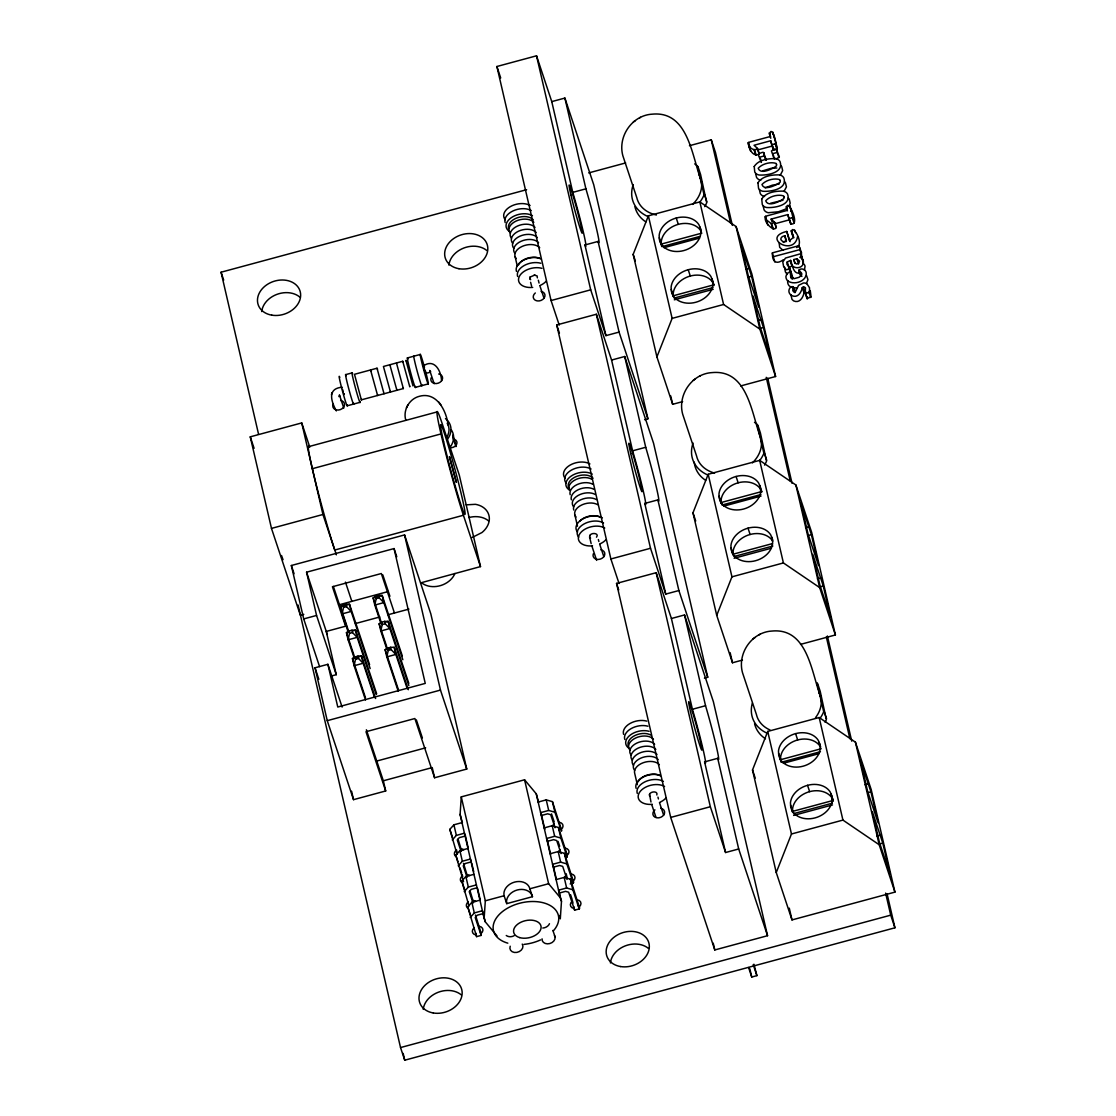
<?xml version="1.0" encoding="UTF-8"?>
<svg xmlns="http://www.w3.org/2000/svg" width="1116" height="1116" viewBox="0 0 1116 1116"><rect width="100%" height="100%" fill="white"/><g stroke="black" fill="none" stroke-linecap="round" stroke-linejoin="round"><path stroke-width="1.5" d="M790.881 294.61L791.983 299.381L793.574 300.86C799.488 303.622 803.074 297.651 804.022 292.783L806.673 292.42M797.508 236.69C794.09 257.112 760.931 237.624 786.752 231.444L789.361 240.707L793.476 237.387C786.557 217.118 806.324 242.102 796.712 247.557M793.811 237.764L791.328 230.677M441.573 380.751C440.987 369.926 433.985 358.306 423.299 365.992M430.051 371.21C433.064 371.363 423.717 375.506 424.889 370.875M497.011 935.919L485.32 921.872L484.149 918.342L460.099 814.415L461.271 796.88L524.576 779.791L536.266 793.839L538.596 802.39M484.149 918.342L485.32 900.807L461.271 796.88M559.493 892.981L565.561 891.349L568.658 892.228L574.628 910.154L579.204 908.912L572.829 889.759L566.635 887.987L558.558 890.177L561.487 901.296L560.302 918.831L559.535 915.469M776.429 149.502C778.27 146.112 770.11 120.779 769.761 136.654L748.599 142.374C747.846 146.991 752.589 157.914 759.173 154.022L757.471 148.414L754.039 145.261L770.71 140.756L773.318 149.739L775.494 149.809M759.173 154.022L757.471 148.414M776.262 227.859L774.574 222.251L771.142 219.099L787.798 214.593L790.965 223.911C801.734 226.004 785.078 193.18 786.85 210.492L765.688 216.211C761.879 223.326 780.712 237.136 774.574 222.251M787.757 280.576L787.645 281.804A10.379 8.119 -18.4 0 0 789.054 285.724L791.453 287.44M454.868 573.512L454.854 573.638A20.004 15.624 -18.4 0 1 421.443 582.664L480.494 566.593L459.276 475.025L442.201 423.689A60.041 2.734 74.9 0 0 440.987 433.929A60.041 2.734 74.9 0 0 463.419 515.257L480.494 566.593M779.107 242.66L779.693 247.361L783.069 250.333M777.294 148.916L772.858 132.051M794.383 222.754L789.947 205.888M798.944 270.002L801.72 273.392L801.679 274.899L799.14 277.284L794.076 278.651L790.742 277.842L790.449 272.248L787.031 273.211L785.915 276.587A10.379 8.119 -18.4 0 0 787.324 280.507C792.848 285.389 805.18 282.195 806.212 274.424C807.231 266.836 794.09 267.115 800.632 275.485L801.902 276.447M649.4 794.634C650.112 791.174 658.342 790.686 656.836 795.01M792.151 279.251L792.751 277.745L789.793 268.524L786.906 264.227L787.226 261.925L790.658 260.405C792.541 264.952 793.155 275.066 800.465 272.876M789.793 268.524L791.523 273.727L790.505 274.703M794.899 292.657C794.899 279.725 783.781 290.885 791.844 295.642C797.759 298.404 801.33 292.434 802.278 287.579L804.19 286.924L805.501 287.816L805.194 293.187L807.049 298.614L811.067 296.856L810.258 290.579M369.591 664.648L349.517 604.286L345.96 604.3L343.003 605.095L343.533 607.439L342.124 613.884L348.094 631.837M376.678 693.831L355.516 630.205L351.959 630.219L349.001 631.014L349.531 633.358L348.122 639.803L354.093 657.743M375.618 698.532L361.514 656.11L357.957 656.124L355 656.933L355.53 659.263L354.121 665.722L365.518 699.983M402.276 655.831L382.188 595.456L378.631 595.47L375.674 596.265L376.218 598.608L374.795 605.053L380.765 623.007M408.819 683.369L388.187 621.375L384.629 621.389L381.672 622.184L382.216 624.528L380.793 630.972L386.764 648.926M408.303 689.702L394.185 647.294L390.628 647.308L387.67 648.103L388.215 650.447L386.792 656.892L398.189 691.153M802.948 262.107L800.925 253.681L785.511 258.047L782.79 261.981L783.641 266.64L786.25 269.821L789.723 268.858M803.353 261.855L800.925 253.681M694.682 163.885A38.028 29.713 -18.4 0 1 697.361 165.865L704.07 194.868A38.028 29.713 -18.4 0 1 699.634 202.442M697.946 166.535L700.569 174.431L706.693 202.763A38.028 29.713 -18.4 0 1 704.754 206.641M754.5 422.336A38.028 29.713 -18.4 0 1 757.178 424.317L763.888 453.319A38.028 29.713 -18.4 0 1 759.452 460.894M757.764 424.987L760.387 432.882L766.511 461.215A38.028 29.713 -18.4 0 1 764.572 465.093M816.996 682.769L823.706 711.771A38.028 29.713 -18.4 0 1 820.162 718.146M817.582 683.438L820.218 691.334L826.328 719.667A38.028 29.713 -18.4 0 1 825.115 722.261M336.348 410.911C330.768 400.728 327.406 388.368 342.152 387.238M537.354 277.87L537.145 275.973L534.215 275.024M649.526 794.201L650.977 802.041M331.424 394.687L331.647 393.906M331.801 393.348L332.01 392.651M339.459 395.483L338.929 396.585L339.808 396.11M448.116 425.043C446.456 410.827 436.705 391.409 419.379 396.306C409.335 398.775 402.848 410.116 405.75 420.021M807.412 296.828L807.049 298.614M804.427 270.281L805.041 266.236A7.491 5.845 -18.4 0 0 802.795 263.139M682.629 401.62L672.669 404.313L656.905 356.925L633.163 254.364L648.382 215.82L699.844 201.912L736.086 226.562L751.849 273.95L775.592 376.51L740.731 385.927M656.905 356.925L672.125 318.381L648.382 215.82M742.447 660.072L732.487 662.764L716.723 615.376L692.98 512.816L708.2 474.272L759.675 460.364L795.903 485.014L811.667 532.388L835.41 634.962L800.549 644.378M716.723 615.376L731.943 576.832L708.2 474.272M752.505 769.97L767.724 731.426L819.186 717.518L855.428 742.168L871.191 789.556L894.934 892.116L791.997 919.919L776.248 872.531L752.505 769.97L755.225 778.131M776.248 872.531L791.467 833.987L767.724 731.426M759.661 157.175L764.32 155.919L764.167 152.976L762.507 152.306L758.852 153.687L758.587 155.612L761.391 162.392L760.582 158.891M773.514 155.403L773.653 158.346L776.778 158.709L779.345 156.812L778.187 154.148M772.593 153.687L777.252 152.418L777.113 149.474L774.03 149.084L771.435 151.009L774.323 158.891M767.738 224.972L765.409 216.351M788.538 268.119L792.402 265.608M773.081 256.764L799.488 249.733L799.991 248.519L798.568 245.785L772.551 252.816C771.895 258.772 774.392 266.236 783.32 259.777M801.218 254.95L801.553 252.76L798.944 245.785M805.194 293.187L808.43 292.755L809.588 290.579L809.463 287.663L806.924 283.757A5.468 4.269 -18.4 0 0 803.394 283.004L798.596 285.333L795.15 292.42L792.792 290.858L793.155 286.756M406.447 407.828L407.033 406.656M407.354 406.001L407.884 404.941M789.054 206.376L790.184 203.126L789.305 199.332A7.812 6.11 -18.4 0 0 788.245 197.951M530.044 277.075L534.871 275.024M589.862 535.527C591.271 532.151 599.78 533.127 596.488 537.187M530.337 276.656L529.974 279M590.155 535.108L589.583 537.075L591.159 543.604M806.394 283.701L807.942 279.642L806.561 275.568M457.044 854.312L449.818 829.355L453.919 824.808L461.996 822.632M452.273 839.943L456.36 835.396L464.437 833.206L465.372 836.023L459.304 837.656L457.253 839.943L461.048 851.341M463.559 881.752L455.802 855.205L459.89 850.657L467.981 848.467M458.244 865.793L462.345 861.231L470.422 859.055L471.357 861.873L465.288 863.505L463.238 865.779L467.032 877.19M469.013 905.997L461.787 881.054L465.874 876.506L473.951 874.316M464.228 891.628L468.329 887.081L476.406 884.904M480.368 931.916L481.163 935.403L476.588 936.631L467.757 906.889L471.859 902.342L479.936 900.166M470.213 917.478L474.314 912.93L482.391 910.74L485.32 921.872M780.251 175.212L782.665 170.636L781.786 166.842A7.812 6.11 -18.4 0 0 780.712 165.447M784.018 191.464L786.431 186.874L785.538 183.08A7.812 6.11 -18.4 0 0 784.478 181.699M701.113 180.262C691.962 156.756 688.405 110.665 652.246 114.167C632.088 115.241 617.553 136.529 622.868 155.78L636.79 197.63A33.354 26.073 -18.4 0 0 656.389 215.011M752.435 462.875A33.354 26.073 -18.4 0 0 760.945 438.7C751.779 415.194 748.222 369.117 712.078 372.605C691.92 373.679 677.37 394.98 682.685 414.231L696.607 456.081A33.354 26.073 -18.4 0 0 714.631 473.086M820.762 697.151C811.597 673.645 808.04 627.569 771.895 631.056C751.738 632.13 737.188 653.432 742.503 672.669L756.425 714.533A33.354 26.073 -18.4 0 0 770.012 729.976M770.71 140.756L771.756 144.759L775.564 143.713M787.798 214.593L788.845 218.596L792.653 217.55M343.003 605.095L340.464 606.727L342.124 613.884L351.163 611.442L370.163 668.554M375.674 596.265L373.149 597.897L374.795 605.053L383.848 602.612L402.848 659.723M349.001 631.014L346.462 632.646L348.122 639.803L357.176 637.362L376.162 694.459M381.672 622.184L379.147 623.816L380.793 630.972L389.847 628.531L408.847 685.629M355 656.933L352.461 658.566L354.121 665.722L363.174 663.267L374.571 697.528M387.67 648.103L385.146 649.735L386.792 656.892L395.845 654.45L407.242 688.712M633.4 121.895L635.409 120.626M693.217 380.347L695.226 379.063M753.035 638.798L755.044 637.515M639.607 117.877L640.472 117.347M699.425 376.329L700.304 375.785M759.257 634.781L760.122 634.237M757.443 148.805C753.635 151.567 748.013 147.089 748.194 142.82M774.532 222.656L771.114 223.535L765.855 219.475M801.609 256.652L799.809 257.28L801.051 257.922A7.491 5.845 -18.4 0 1 803.297 261.032C804.636 270.156 789.472 269.946 790.658 260.405M765.13 187.893L772.342 185.172L779.219 183.987M472.18 537.48L481.973 532.527A21.344 16.684 -18.4 0 0 475.444 504.32L466.195 504.837M786.055 208.901L778.438 211.761L768.296 212.724A7.826 6.11 -18.4 0 1 764.028 209.752L763.149 205.972M763.023 170.762L771.351 168.237L776.848 168M770.542 203.265L782.986 200.238M784.799 235.685L782.958 236.341A3.362 2.637 -18.4 0 0 780.963 239.759L782.804 241.642L786.152 241.572L784.799 235.685L786.096 239.591M786.529 240.903L784.688 241.544A3.362 2.637 -18.4 0 0 783.39 242.451M559.228 325.077L551.067 300.539L496.899 66.5L536.531 55.8L551.764 101.612L572.773 192.371A37.274 1.702 74.9 0 1 585.844 244.46M551.764 101.612L564.891 98.069L593.74 184.782L647.908 418.807L644.616 419.7M258.563 434.236L221.066 272.22L526.599 189.692M588.718 172.91L625.644 162.936M689.437 145.708L711.269 139.807L715.468 152.446L732.361 225.404M572.773 192.371L585.9 188.827L564.891 98.069M757.443 150.018L772.439 145.973M647.908 418.807L619.059 332.094L605.932 335.637L584.951 244.976L598.078 241.433A37.274 1.702 74.9 0 0 596.544 228.822A37.274 1.702 74.9 0 0 585.9 188.827M701.88 233.118L661.383 244.055L661.244 241.781A21.344 16.684 -18.4 0 1 678.333 224.344A21.344 16.684 -18.4 0 1 701.015 231.04M699.481 236.522L662.234 246.58L659.291 237.736M663.95 247.696L699.579 238.071M774.532 223.87L789.542 219.81L790.965 223.911M551.067 300.539L590.699 289.825L605.932 335.637M345.597 374.641L352.028 372.911M407.354 357.957L420.216 354.483M403.267 387.712L403.336 388.563L361.361 399.849L354.483 374.306L376.999 368.224L377.571 369.131M390.405 391.186L390.474 392.037L383.43 366.48L402.736 361.277L403.295 362.184M745.739 269.193L748.948 268.328M793.797 259.554L796.796 258.745L799.572 261.116L798.651 263.446L796.489 263.976L794.69 262.637L793.797 259.554L795.094 263.46M619.059 583.529L610.884 558.976L556.717 324.951L596.349 314.252L611.582 360.05L632.591 450.822A37.274 1.702 74.9 0 1 643.235 490.817A37.274 1.702 74.9 0 1 644.769 503.428L665.75 594.089L678.877 590.545L707.725 677.259L704.433 678.151M671.246 289.435L673.353 295.754L713.849 284.817L711.743 278.498M748.362 277.089L751.584 276.224L758.74 307.151L748.236 275.568L741.066 244.627L751.584 276.224M674.134 298.084L712.998 287.593M674.301 299.813L713.166 289.323M347.257 405.778L360.133 402.304M415.445 387.35L428.321 383.876M672.125 318.381L723.587 304.487L759.829 329.122L775.592 376.51M303.775 614.358L300.385 615.279L271.481 528.398L250.263 436.83L301.725 422.922L309.788 447.153M611.582 360.05L624.709 356.506L653.558 443.233L707.725 677.259M757.611 320.473L760.819 319.608M308.295 446.735L436.956 411.957M760.233 328.369L763.456 327.504L770.612 358.445L760.108 326.849L752.937 295.921L763.456 327.504M312.341 468.706L440.987 433.929M271.481 528.398L322.942 514.49L336.362 554.833M632.591 450.822L645.718 447.279L624.709 356.506M463.419 515.257L334.772 550.021A60.041 2.734 74.9 0 1 315.479 481.763A60.041 2.734 74.9 0 1 309.062 446.819M319.581 666.643L303.705 618.92L291.346 565.505L404.564 534.927L430.832 613.898L466.753 769.063L434.584 777.754L414.873 718.523L365.992 731.733L385.69 790.965L353.521 799.656L327.253 720.671L315.019 667.787L327.881 664.299L342.11 707.084M331.452 675.989L336.279 674.678L316.567 615.446L306.565 572.201L394.046 548.57L396.794 556.8M644.769 503.428L657.896 499.884A37.274 1.702 74.9 0 0 656.361 487.274A37.274 1.702 74.9 0 0 645.718 447.279M338.58 604.942L388.27 591.522M761.698 491.57L721.201 502.507L721.062 500.233A21.344 16.684 -18.4 0 1 738.164 482.796A21.344 16.684 -18.4 0 1 760.833 489.492L761.698 491.57L759.605 485.251M760.917 494.541L722.052 505.032L719.109 496.188M343.533 607.439L346.504 606.644L351.163 611.442L349.517 604.286L340.464 606.727L348.611 631.21M376.218 598.608L379.175 597.813L383.848 602.612L382.188 595.456L373.149 597.897L381.281 622.379M303.705 618.92L316.567 615.446M723.768 506.134L761.028 496.076M355.348 623.579L379.789 616.981M387.936 614.776L408.93 609.113M610.884 558.976L650.516 548.277L665.75 594.089M349.475 631.823L346.462 632.646L354.065 655.483M352.503 631.014L355.516 630.205L357.176 637.362L352.503 632.549L351.959 630.219M382.16 623.007L379.147 623.816L386.736 646.666M385.173 622.184L388.187 621.375L389.847 628.531L385.173 623.732L384.629 621.389M349.531 633.358L352.503 632.549M382.216 624.528L385.173 623.732M805.557 527.645L808.779 526.78M616.548 583.403L656.166 572.703L671.413 618.501L692.408 709.274A37.274 1.702 74.9 0 1 703.052 749.268A37.274 1.702 74.9 0 1 704.587 761.879L725.581 852.526L738.694 848.983L767.543 935.71L714.798 949.953L670.702 817.428L616.548 583.403L618.724 589.945M731.064 547.886L733.17 554.192L772.049 543.701M389.665 648.508L385.146 649.735L398.705 690.525M808.179 535.54L811.402 534.676L818.558 565.603L808.054 534.02L800.897 503.079L811.402 534.676M733.951 556.535L772.83 546.031M355.53 659.263L358.501 658.468L363.174 663.267L361.514 656.11L352.461 658.566L365.49 697.723M388.215 650.447L391.172 649.638L395.845 654.45L394.185 647.294M734.119 558.265L771.365 548.207M731.943 576.832L783.404 562.938L819.646 587.574L835.41 634.962M817.428 578.925L820.637 578.06M671.413 618.501L684.526 614.958L713.375 701.671L767.543 935.71M820.051 586.821L823.273 585.956L830.43 616.883L819.925 585.3L812.755 554.359L823.273 585.956M327.253 720.671L440.471 690.093L466.753 769.063M376.776 761.042L425.656 747.832M366.369 729.78L383.332 780.782L432.227 767.585L434.584 777.754M692.408 709.274L705.535 705.717L684.526 614.958M538.163 802.055L546.24 799.879L552.434 801.637L561.725 830.597M704.587 761.879L717.714 758.322A37.274 1.702 74.9 0 0 716.179 745.725A37.274 1.702 74.9 0 0 705.535 705.717M561.501 831.057L554.889 812.225L548.695 810.453L540.604 812.643L541.539 815.447L547.621 813.815L550.718 814.694L555.057 827.737M821.223 748.724L780.726 759.661L780.586 757.387A21.344 16.684 -18.4 0 1 797.675 739.95A21.344 16.684 -18.4 0 1 820.358 746.646M820.441 751.696L781.563 762.186L778.633 753.342M544.148 827.905L552.225 825.714L558.418 827.486L567.179 854.87M783.293 763.302L818.921 753.677M566.44 853.754L567.249 857.227L560.874 838.074L554.666 836.303L546.589 838.479L547.524 841.297L553.606 839.65L556.703 840.543L561.041 853.573M670.702 817.428L710.334 806.728L725.581 852.526M550.118 853.74L558.209 851.564L564.403 853.335L573.68 882.296M570.164 883.9L573.219 883.077L566.844 863.91L560.65 862.138L552.573 864.328L553.508 867.132L559.576 865.5L562.687 866.379L567.012 879.422M477.341 887.708L471.273 889.354L469.222 891.628L473.017 903.039M865.081 784.799L868.29 783.934M790.588 805.041L792.695 811.36L833.192 800.423L831.085 794.104M867.704 792.695L870.926 791.83L878.083 822.757L867.578 791.174L860.408 760.233L870.926 791.83M793.476 813.69L832.341 803.185M556.103 879.589L564.18 877.413L570.388 879.171L579.664 908.131M793.629 815.419L832.508 804.929M485.32 900.807L504.111 895.743A13.336 10.421 -18.4 0 1 514.615 882.086A13.336 10.421 -18.4 0 1 529.849 888.782L548.626 883.719L560.316 897.766L561.487 901.296M504.111 895.743L506.734 903.639L532.471 896.692L529.849 888.782M483.326 913.558L477.257 915.204L475.207 917.478L481.163 935.403M791.467 833.987L842.929 820.093L879.171 844.728L894.934 892.116M876.953 836.079L880.161 835.214M879.575 843.975L882.798 843.11L889.954 874.037L879.436 842.454L872.28 811.527L882.798 843.11M400.532 1047.561L890.721 915.162L894.934 927.801L404.731 1060.2L400.532 1047.561L298.111 605.067M748.599 967.544L751.752 977.03L756.899 975.635L753.942 964.238M794.034 291.96L795.01 292.169M797.187 287.858L793.085 287.886M790.672 211.022L791.676 211.091M396.473 363.021L403.336 388.563M412.99 385.955L405.945 360.398L406.517 361.305M384.043 393.781L376.999 368.224M774.588 137.254L772.914 133.236M792.751 277.745L790.881 273.546M590.601 538.177L589.583 537.075M649.875 796.252L649.4 795.527M774.811 261.981L772.216 253.011M530.672 279.684L529.765 278.637M787.171 274.438L785.371 271.858L784.534 267.198M789.319 271.118L790.254 272.332M439.983 403.629L440.904 404.885M438.811 402.067L439.704 403.281M423.215 365.323L425.224 372.367M390.433 365.657L389.861 364.751L396.905 390.307L396.836 389.456M371.14 370.861L370.568 369.954L377.613 395.51L377.543 394.659M713.849 284.817L712.985 282.725A21.344 16.684 -18.4 0 0 690.302 276.029L688.195 269.723A21.344 16.684 -18.4 0 0 671.107 287.161L671.386 291.555L673.06 295.587A21.344 16.684 -18.4 0 0 695.742 302.283A21.344 16.684 -18.4 0 0 712.831 284.845L712.552 280.437L710.878 276.419A21.344 16.684 -18.4 0 0 688.195 269.723M833.192 800.423L832.313 798.331A21.344 16.684 -18.4 0 0 809.644 791.635L807.538 785.329A21.344 16.684 -18.4 0 0 790.449 802.767L790.728 807.161L792.402 811.192A21.344 16.684 -18.4 0 0 815.071 817.888A21.344 16.684 -18.4 0 0 832.173 800.451L831.894 796.043L830.22 792.011A21.344 16.684 -18.4 0 0 807.538 785.329M343.77 393.669L344.216 394.478M775.271 143.992L777.015 149.209M776.457 148.93L777.754 152.836M777.252 152.418L778.996 157.635M769.775 134.073L770.64 136.682M769.05 133.069L770.779 138.272M772.146 144.857L773.876 150.06M771.756 144.759L773.486 149.963M789.584 205.776L791.314 210.994M792.374 217.829L794.104 223.047M794.634 230.008L795.499 232.616M786.431 206.613L787.31 209.222M786.138 206.906L787.436 210.812M799.809 249.538L801.553 254.755M788.845 218.596L790.574 223.8M791.118 230.9L792.848 236.369M763.511 152.432L766.399 160.313M764.32 155.919L765.618 159.825M809.016 292.308L810.746 297.526M796.796 258.745L798.526 263.948M786.752 231.444L790.114 241.67M805.626 293.48L807.356 298.697M803.241 287.007L804.971 292.225M802.278 287.579L804.022 292.783M754.416 149.767L756.146 154.984M754.025 149.697L755.755 154.901M748.32 142.513L750.05 147.731M748.752 145.638L750.649 151.134M787.226 261.925L788.97 267.142M771.142 219.099L772.007 221.707M792.848 286.673L794.592 291.89M771.505 223.605L773.235 228.822M771.114 223.535L772.844 228.738M765.283 216.657L767.013 221.875M704.294 193.975L706.916 201.87M699.774 226.799L701.35 231.542M712.692 282.557L713.738 285.724M764.111 452.426L766.748 460.322M676.24 218.025A21.344 16.684 -18.4 0 1 698.909 224.721L700.597 228.752L700.862 233.146A21.344 16.684 -18.4 0 1 683.773 250.584A21.344 16.684 -18.4 0 1 661.091 243.888L659.417 239.87L659.151 235.462A21.344 16.684 -18.4 0 1 676.24 218.025L678.333 224.344M760.54 489.324L761.586 492.477M771.561 536.935L772.621 540.102M823.929 710.878L826.565 718.774M660.226 241.809L661.802 246.552M736.058 476.476A21.344 16.684 -18.4 0 1 758.727 483.172L760.415 487.19L760.68 491.598A21.344 16.684 -18.4 0 1 743.591 509.035A21.344 16.684 -18.4 0 1 720.922 502.34L719.234 498.322L718.969 493.914A21.344 16.684 -18.4 0 1 736.058 476.476L738.164 482.796M672.195 293.494L673.241 296.661M748.027 528.161A21.344 16.684 -18.4 0 1 770.696 534.857L772.37 538.889L772.649 543.283A21.344 16.684 -18.4 0 1 755.56 560.72A21.344 16.684 -18.4 0 1 732.877 554.024L731.203 550.007L730.924 545.598A21.344 16.684 -18.4 0 1 748.027 528.161L750.119 534.48A21.344 16.684 -18.4 0 1 772.802 541.176M819.116 742.405L820.692 747.148M832.02 798.163L833.08 801.33M720.043 500.261L721.103 503.414M795.582 733.63A21.344 16.684 -18.4 0 1 818.251 740.327L819.925 744.358L820.204 748.752A21.344 16.684 -18.4 0 1 803.115 766.19A21.344 16.684 -18.4 0 1 780.433 759.494L778.759 755.476L778.48 751.068A21.344 16.684 -18.4 0 1 795.582 733.63L797.675 739.95M633.163 254.364L635.339 260.893M732.012 551.946L733.059 555.112M779.568 757.415L781.144 762.158M692.98 512.816L695.7 520.977M791.537 809.1L792.583 812.267M496.899 66.5L500.707 77.953M556.717 324.951L559.437 333.14M539.823 285.626L544.022 298.265M753.216 964.587L756.899 975.635M599.641 544.078L603.84 556.717M591.926 546.17L596.655 560.385M659.458 802.53L663.657 815.168M651.744 804.622L655.943 817.247M452.705 435.198L456.388 446.26M452.831 437.123L455.984 446.609M429.744 370.456L434.124 383.667M551.513 813.885L554.234 822.032M573.471 882.756L572.424 879.589L573.219 883.077M558.042 841.366L559.674 846.249M579.455 908.591L578.395 905.439L579.204 908.912M570.555 894.683L572.173 899.58M552.908 930.423L555.001 936.743M339.417 394.855L343.812 408.065M382.802 574.866L389.916 596.265M394.45 613.019L381.323 573.526L332.429 586.737L345.569 626.216L326.263 631.433L336.279 674.678M460.099 814.415L462.429 822.966M458.062 839.134L461.578 850.769M416.352 719.862L422.378 737.969M463.503 863.352L467.562 876.604M449.818 829.355L452.468 837.349M470.031 890.819L473.547 902.453M455.802 855.205L457.923 861.594M460.043 867.983L461.647 872.768M475.458 915.036L481.094 933.032M461.787 881.054L464.967 890.624M467.757 906.889L470.422 914.883M345.444 582.106L351.847 601.357M333.363 586.43L346.49 625.923M221.066 272.22L223.688 280.116M306.565 572.201L327.365 634.725M250.263 436.83L254.085 448.297M291.346 565.505L294.08 573.736M315.019 667.787L318.841 679.295M423.717 366.648L424.652 369.912M343.686 393.418L343.909 394.129M531.607 286.128L530.602 282.292M539.056 283.059L538.331 280.214M598.874 541.511L598.357 539.53M343.156 391.563L342.598 389.456M658.426 798.958L657.966 797.103M736.086 226.562L759.829 329.122M795.903 485.014L819.646 587.574M855.428 742.168L879.171 844.728M767.696 378.101L792.039 483.284M827.388 635.981L851.731 741.163M887.081 893.86L894.934 927.801M711.269 139.807L730.506 222.949M766.246 377.334L790.198 480.829M826.328 636.915L849.89 738.708M885.616 893.107L890.721 915.162M699.844 201.912L723.587 304.487M759.675 460.364L783.404 562.938M819.186 717.518L842.929 820.093M670.716 395.901L672.669 404.313M730.143 652.679L732.487 662.764M789.277 908.145L791.997 919.919M598.078 241.433L619.059 332.094M657.896 499.884L678.877 590.545M717.714 758.322L738.694 848.983M749.84 968.786L751.752 977.03M536.531 55.8L590.699 289.825M596.349 314.252L650.516 548.277M656.166 572.703L710.334 806.728M713.222 943.173L714.798 949.953M515.104 256.652L517.308 266.18M574.921 515.09L577.502 526.222M637.32 784.674L634.739 773.541A13.336 8.3 -13 0 1 643.318 762.688A13.336 8.3 -13 0 1 659.347 764.669M552.434 801.637L554.889 812.225M558.418 827.486L560.874 838.074M564.403 853.335L566.844 863.91M570.388 879.171L572.829 889.759M566.189 873.73L566.998 877.204M572.452 900.738L572.982 903.053M573.819 906.68L574.628 910.154M546.24 799.879L548.695 810.453M552.225 825.714L554.666 836.303M558.209 851.564L560.65 862.138M564.18 877.413L566.635 887.987M540.925 812.448L544.803 829.216M547.133 839.274L550.62 854.354M553.341 866.1L556.438 879.506M536.266 793.839L560.316 897.766M524.576 779.791L548.626 883.719M404.564 534.927L440.471 690.093M465.149 834.698L468.246 848.118M471.733 863.198L473.686 871.582M477.564 888.336L480.271 900.082M394.046 548.57L425.252 683.397L337.771 707.028L327.881 664.299M453.919 824.808L456.36 835.396M459.89 850.657L462.345 861.231M465.874 876.506L468.329 887.081M471.859 902.342L474.314 912.93M456.458 849.681L457.002 851.996M462.177 874.358L462.708 876.688M475.779 933.157L476.588 936.631M378.631 595.47L379.175 597.813M390.628 647.308L391.172 649.638M345.96 604.3L346.504 606.644M357.957 656.124L358.501 658.468M301.725 422.922L322.942 514.49M383.332 780.782L385.69 790.965M351.582 791.216L353.521 799.656M403.155 1053.42L404.731 1060.2M759.382 189.72L760.261 193.5A7.826 6.11 -18.4 0 0 764.53 196.472M755.616 173.468L756.508 177.263A7.826 6.11 -18.4 0 0 760.777 180.22M409.712 385.983L409.781 386.834L402.736 361.277M361.458 399.012L361.528 399.863M792.695 811.36L792.555 809.072A21.344 16.684 -18.4 0 1 809.644 791.635M733.17 554.192L733.031 551.918A21.344 16.684 -18.4 0 1 750.119 534.48M673.353 295.754L673.213 293.466A21.344 16.684 -18.4 0 1 690.302 276.029M479.406 926.336A5.413 4.227 -18.4 0 1 481.066 933.492M475.848 934.915A5.413 4.227 -18.4 0 1 474.188 927.759M577.446 899.859A5.413 4.227 -18.4 0 1 579.106 907.015M573.889 908.424A5.413 4.227 -18.4 0 1 572.229 901.268M571.476 874.009A5.413 4.227 -18.4 0 1 573.122 881.166M564.682 877.455A5.413 4.227 -18.4 0 1 566.244 875.432M565.491 848.174A5.413 4.227 -18.4 0 1 567.137 855.33M558.697 851.606A5.413 4.227 -18.4 0 1 560.26 849.583M559.507 822.325A5.413 4.227 -18.4 0 1 561.167 829.481M552.727 825.77A5.413 4.227 -18.4 0 1 554.289 823.734M455.635 856.377A5.413 4.227 -18.4 0 1 456.249 850.225M461.466 848.802A5.413 4.227 -18.4 0 1 463.726 849.806M461.619 882.226A5.413 4.227 -18.4 0 1 462.219 876.06M467.451 874.651A5.413 4.227 -18.4 0 1 469.71 875.642M467.604 908.061A5.413 4.227 -18.4 0 1 468.204 901.909M473.435 900.5A5.413 4.227 -18.4 0 1 475.695 901.491M438.672 373.986A5.998 4.687 -18.4 0 1 442.243 379.677A5.998 4.687 -18.4 0 1 434.724 383.485A5.998 4.687 -18.4 0 1 431.153 377.808M340.631 400.477A5.998 4.687 -18.4 0 1 344.202 406.154A5.998 4.687 -18.4 0 1 336.683 409.963A5.998 4.687 -18.4 0 1 333.112 404.285M660.728 808.305A5.998 4.687 -18.4 0 1 663.867 814.792A5.998 4.687 -18.4 0 1 654.994 817.191A5.998 4.687 -18.4 0 1 654.939 809.867M600.91 549.853A5.998 4.687 -18.4 0 1 604.481 555.531A5.998 4.687 -18.4 0 1 596.962 559.353A5.998 4.687 -18.4 0 1 593.391 553.662M448.911 265.134A22.027 17.214 -18.4 0 1 463.81 248.031A22.027 17.214 -18.4 0 1 486.883 250.57M261.744 311.573A22.027 17.214 -18.4 0 1 276.642 294.471A22.027 17.214 -18.4 0 1 299.716 297.009M610.424 962.955A22.027 17.214 -18.4 0 1 625.323 945.852A22.027 17.214 -18.4 0 1 648.396 948.391M423.257 1009.38A22.027 17.214 -18.4 0 1 438.156 992.291A22.027 17.214 -18.4 0 1 461.229 994.83M468.846 517.559A21.344 16.684 -18.4 0 1 488.557 520.879M453.431 439.062A5.413 4.227 -18.4 0 1 456.653 444.196A5.413 4.227 -18.4 0 1 449.874 447.628M541.093 291.402A5.998 4.687 -18.4 0 1 544.231 297.902A5.998 4.687 -18.4 0 1 535.359 300.288A5.998 4.687 -18.4 0 1 535.303 292.964M585.914 246.022A37.274 1.702 74.9 0 1 584.951 244.976M283.046 559.702A46.691 2.134 74.9 0 1 281.525 555.489M699.355 175.449A33.354 26.073 -18.4 0 1 692.618 204.423M645.857 221.903A38.028 29.713 -18.4 0 1 634.92 206.753M647.768 216.448A38.028 29.713 -18.4 0 1 633.232 184.6M818.991 692.352A33.354 26.073 -18.4 0 1 815.503 717.686M765.492 738.792A38.028 29.713 -18.4 0 1 754.555 723.642M767.417 733.352A38.028 29.713 -18.4 0 1 752.365 703.094M573.68 506.845A13.336 8.3 -13 0 1 578.074 495.476A13.336 8.3 -13 0 1 595.26 494.486M573.736 510.012A13.336 8.3 -13 0 1 580.739 499.801A13.336 8.3 -13 0 1 596.432 499.577M571.392 499.829A13.336 8.3 -13 0 1 578.381 489.631A13.336 8.3 -13 0 1 594.089 489.394M570.206 494.751A13.336 8.3 -13 0 1 577.209 484.539A13.336 8.3 -13 0 1 592.903 484.316M569.034 489.659A13.336 8.3 -13 0 1 576.037 479.448A13.336 8.3 -13 0 1 591.731 479.224M569.565 489.045A13.336 8.3 -13 0 1 575.438 476.909A13.336 8.3 -13 0 1 593.056 478.234M569.648 490.119A15.345 9.542 -13 0 1 570.946 476.239A15.345 9.542 -13 0 1 592.261 474.105M566.272 483.228A15.345 9.542 -13 0 1 571.322 470.157A15.345 9.542 -13 0 1 591.075 469.027M565.087 478.15A15.345 9.542 -13 0 1 570.15 465.079A15.345 9.542 -13 0 1 589.904 463.935M606.044 539.642A15.345 9.542 -13 0 1 600.185 543.771M592.526 545.85A15.345 9.542 -13 0 1 579.86 533.685A15.345 9.542 -13 0 1 604.746 528.035M577.572 532.081A15.345 9.542 -13 0 1 582.636 518.996A15.345 9.542 -13 0 1 602.389 517.866M578.758 537.159A15.345 9.542 -13 0 1 583.808 524.088A15.345 9.542 -13 0 1 603.561 522.944M579.776 521.214A13.336 8.3 -13 0 1 600.561 517.378M576.037 517.015A13.336 8.3 -13 0 1 580.432 505.646A13.336 8.3 -13 0 1 597.618 504.655M633.497 765.297A13.336 8.3 -13 0 1 639.384 753.16A13.336 8.3 -13 0 1 657.003 754.486M634.683 770.375A13.336 8.3 -13 0 1 640.556 758.252A13.336 8.3 -13 0 1 658.175 759.577M632.326 760.205A13.336 8.3 -13 0 1 638.199 748.083A13.336 8.3 -13 0 1 655.817 749.408M631.154 755.113A13.336 8.3 -13 0 1 637.027 742.991A13.336 8.3 -13 0 1 654.646 744.316M629.968 750.036A13.336 8.3 -13 0 1 635.855 737.899A13.336 8.3 -13 0 1 653.46 739.224M628.266 745.558A13.336 8.3 -13 0 1 635.255 735.36A13.336 8.3 -13 0 1 650.963 735.123M629.466 748.557A15.345 9.542 -13 0 1 629.368 735.793A15.345 9.542 -13 0 1 649.107 731.315M624.807 739.476A15.345 9.542 -13 0 1 631.14 728.608A15.345 9.542 -13 0 1 647.922 726.223M623.621 734.384A15.345 9.542 -13 0 1 629.968 723.517A15.345 9.542 -13 0 1 646.75 721.131M665.861 798.08A15.345 9.542 -13 0 1 660.002 802.223M652.344 804.301A15.345 9.542 -13 0 1 639.677 792.137A15.345 9.542 -13 0 1 664.564 786.487M636.106 788.315A15.345 9.542 -13 0 1 642.453 777.447A15.345 9.542 -13 0 1 659.235 775.062M637.278 793.392A15.345 9.542 -13 0 1 645.327 781.66A15.345 9.542 -13 0 1 663.378 781.395M638.087 781.842A13.336 8.3 -13 0 1 660.379 775.829M507.822 943.173A33.354 20.758 -13 0 1 498.531 915.26A33.354 20.758 -13 0 1 544.022 902.97A33.354 20.758 -13 0 1 553.313 930.897M540.59 939.895A33.354 20.758 -13 0 1 523.948 944.387M522.26 944.08A6.668 5.217 -18.4 0 1 516.861 952.408A6.668 5.217 -18.4 0 1 510.207 946.228M554.485 935.473A6.668 5.217 -18.4 0 1 549.756 943.564A6.668 5.217 -18.4 0 1 542.055 938.835M549.477 923.713A6.668 5.217 -18.4 0 1 542.795 928.038M514.071 935.766A6.668 5.217 -18.4 0 1 506.259 935.487M506.734 903.639A13.336 10.421 -18.4 0 1 517.252 889.982A13.336 10.421 -18.4 0 1 532.471 896.692M451.241 429.744A21.344 16.684 -18.4 0 1 450.348 446.86M445.479 418.598A21.344 16.684 -18.4 0 1 447.711 438.965M447.195 423.285A19.349 15.122 -18.4 0 1 446.944 436.956M415.375 386.373A15.345 0.698 74.9 0 1 410.646 372.577A15.345 0.698 74.9 0 1 407.996 359.003M421.806 384.643A15.345 0.698 74.9 0 1 417.607 372.772A15.345 0.698 74.9 0 1 413.98 356.241M425.531 371.196A15.345 0.698 74.9 0 1 427.233 381.63A15.345 0.698 74.9 0 1 420.495 356.646A15.345 0.698 74.9 0 1 424.485 367.331M360.05 401.314A15.345 0.698 74.9 0 1 355.32 387.517A15.345 0.698 74.9 0 1 352.684 373.944M353.619 403.057A15.345 0.698 74.9 0 1 348.889 389.261A15.345 0.698 74.9 0 1 346.239 375.687M347.174 404.801A15.345 0.698 74.9 0 1 342.459 390.991A15.345 0.698 74.9 0 1 339.808 377.431M513.862 248.394A13.336 8.3 -13 0 1 519.749 236.271A13.336 8.3 -13 0 1 537.354 237.596M515.048 253.485A13.336 8.3 -13 0 1 520.921 241.349A13.336 8.3 -13 0 1 538.54 242.688M512.69 243.302A13.336 8.3 -13 0 1 518.563 231.179A13.336 8.3 -13 0 1 536.182 232.505M511.505 238.224A13.336 8.3 -13 0 1 517.392 226.088A13.336 8.3 -13 0 1 535.01 227.413M510.333 233.132A13.336 8.3 -13 0 1 516.206 221.01A13.336 8.3 -13 0 1 533.825 222.335M508.617 228.668A13.336 8.3 -13 0 1 517.21 217.815A13.336 8.3 -13 0 1 533.239 219.782M509.831 231.668A15.345 9.542 -13 0 1 511.128 217.801A15.345 9.542 -13 0 1 532.444 215.653M505.157 222.572A15.345 9.542 -13 0 1 513.207 210.84A15.345 9.542 -13 0 1 531.258 210.575M505.269 219.699A15.345 9.542 -13 0 1 510.333 206.627A15.345 9.542 -13 0 1 530.086 205.484M546.212 281.19A15.345 9.542 -13 0 1 540.367 285.333M532.709 287.398A15.345 9.542 -13 0 1 519.289 276.517A15.345 9.542 -13 0 1 541.944 268.342M516.471 271.411A15.345 9.542 -13 0 1 522.804 260.558A15.345 9.542 -13 0 1 539.586 258.173M517.643 276.503A15.345 9.542 -13 0 1 523.99 265.636A15.345 9.542 -13 0 1 540.772 263.25M516.22 258.577A13.336 8.3 -13 0 1 522.093 246.441A13.336 8.3 -13 0 1 539.712 247.766M518.452 264.952A13.336 8.3 -13 0 1 540.744 258.926M705.675 480.354A38.028 29.713 -18.4 0 1 694.236 462.122M707.586 474.9A38.028 29.713 -18.4 0 1 693.064 443.052M776.541 164.415L776.443 165.921C772.635 168.865 760.401 175.086 758.21 168.265C762.088 163.843 770.445 161.541 776.052 163.396L776.541 164.415M780.307 180.666L780.196 182.173C776.401 185.116 764.167 191.338 761.977 184.517C765.855 180.094 774.197 177.793 779.805 179.648L780.307 180.666M784.06 196.918L783.962 198.425C780.154 201.368 767.92 207.59 765.729 200.768C769.608 196.346 777.964 194.044 783.572 195.9L784.06 196.918M754.207 166.535L754.765 172.045A7.826 6.11 -18.4 0 0 759.033 175.003C766.818 175.617 784.102 172.854 780.042 161.625A7.812 6.11 -18.4 0 0 775.773 158.653C768.338 158.402 758.448 159.672 754.207 166.535M757.959 182.787L758.531 188.297A7.826 6.11 -18.4 0 0 762.8 191.255C770.584 191.868 787.854 189.092 783.809 177.876A7.812 6.11 -18.4 0 0 779.54 174.905C772.105 174.654 762.214 175.923 757.959 182.787M761.726 199.025L762.298 204.549A7.826 6.11 -18.4 0 0 766.553 207.506C774.337 208.106 791.621 205.344 787.575 194.128A7.812 6.11 -18.4 0 0 783.306 191.157C775.857 190.906 765.967 192.161 761.726 199.025M449.455 456.709L456.332 482.251L449.455 456.709M458.983 268.719A22.027 17.214 -18.4 0 0 487.469 245.562A22.027 17.214 -18.4 0 0 452.245 239.633A22.027 17.214 -18.4 0 0 458.983 268.719M271.802 315.158A22.027 17.214 -18.4 0 0 300.302 292.001A22.027 17.214 -18.4 0 0 265.078 286.059A22.027 17.214 -18.4 0 0 271.802 315.158M620.496 966.54A22.027 17.214 -18.4 0 0 648.982 943.383A22.027 17.214 -18.4 0 0 613.758 937.44A22.027 17.214 -18.4 0 0 620.496 966.54M433.315 1012.979A22.027 17.214 -18.4 0 0 461.815 989.822A22.027 17.214 -18.4 0 0 426.591 983.88A22.027 17.214 -18.4 0 0 433.315 1012.979M570.932 195.049A25.012 1.144 74.9 0 0 582.036 233.105A25.012 1.144 74.9 0 0 574.043 199.039A25.012 1.144 74.9 0 0 570.932 195.049M443.624 441.824A46.691 2.134 74.9 0 0 464.563 514.127A46.691 2.134 74.9 0 0 450.264 452.454A46.691 2.134 74.9 0 0 443.624 441.824M519.735 937.621A14.006 8.719 -13 0 0 541.093 927.801A14.006 8.719 -13 0 0 521.172 922.109A14.006 8.719 -13 0 0 519.735 937.621M630.749 453.501A25.012 1.144 74.9 0 0 641.853 491.556A25.012 1.144 74.9 0 0 633.874 457.49A25.012 1.144 74.9 0 0 630.749 453.501M690.567 711.952A25.012 1.144 74.9 0 0 701.671 750.008A25.012 1.144 74.9 0 0 693.692 715.942A25.012 1.144 74.9 0 0 690.567 711.952"/></g></svg>
